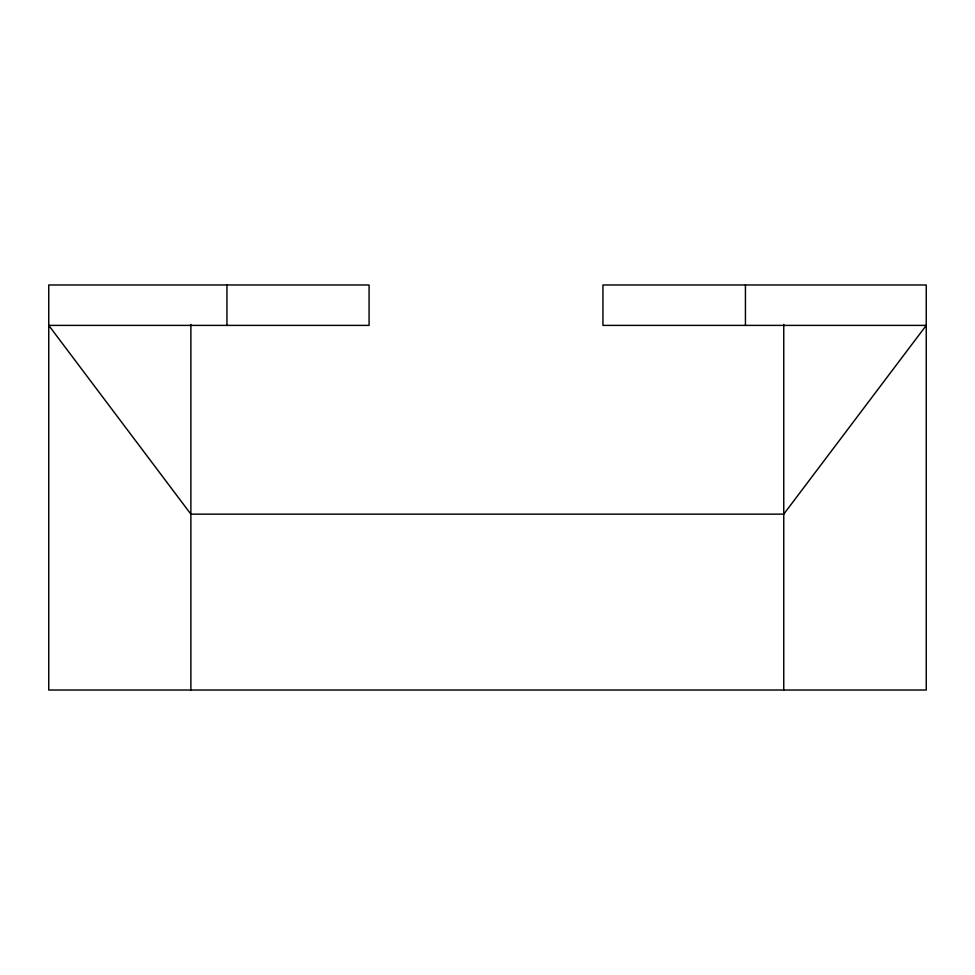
<?xml version="1.0" encoding="UTF-8"?>
<svg xmlns="http://www.w3.org/2000/svg" width="975" height="975" viewBox="0 0 975 975"><rect width="100%" height="100%" fill="white"/><g stroke="black" fill="none" stroke-linecap="round" stroke-linejoin="round"><path stroke-width="1.46" d="M783.754 324.431L783.754 690.02M745.436 284.98L745.436 325.394M226.956 284.98L226.956 325.394M190.881 324.431L190.881 690.02M926.25 325.394L783.754 514.154L190.881 514.154L48.75 325.394L369.086 325.394L369.086 284.98L48.75 284.98L48.75 690.02L926.25 690.02L926.25 284.98L602.94 284.98L602.94 325.394L926.25 325.394"/></g></svg>
